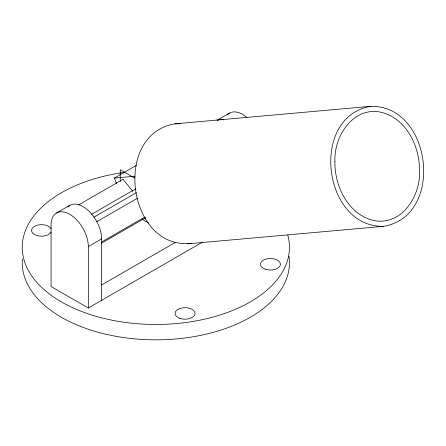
<?xml version="1.0" encoding="UTF-8"?>
<svg xmlns="http://www.w3.org/2000/svg" width="446" height="446" viewBox="0 0 446 446"><rect width="100%" height="100%" fill="white"/><g stroke="black" fill="none" stroke-linecap="round" stroke-linejoin="round"><path stroke-width="0.67" d="M116.662 183.83L114.416 178.043L136.459 165.315M56.519 212.982L69.827 205.299M217.358 120.125L229.506 113.111M78.808 204.786L123.063 179.236L132.785 191.328M91.625 214.292L135.885 188.736M93.933 217.157L136.392 192.639M96.782 221.701L137.446 198.219M88.325 246.554A26.347 15.209 60 0 0 69.693 214.286A26.347 15.209 60 0 0 51.067 225.046L51.067 286.505L88.325 308.019L88.325 246.554L101.632 238.872A26.347 15.209 60 0 0 88.626 210.858A26.347 15.209 60 0 0 67.77 206.938M101.682 241.955L144.744 217.096M101.549 243.159L145.206 217.955M101.632 284.966L175.116 242.54M88.325 308.019L202.222 242.256M191.54 243.287C127.751 250.607 111.79 134.263 174.994 123.821L370.899 106.321C431.884 105.122 445.075 216.165 383.538 226.334L187.632 243.834M370.899 106.321C309.368 116.49 322.553 227.538 383.538 226.334M114.416 178.043L135.16 176.192M144.214 217.966L145.597 217.843M174.994 123.821L180.262 123.765M134.72 178.077L120.258 169.731L120.258 181.555M141.951 219.131L148.579 222.955M101.632 238.872L101.632 300.336M217.458 120.197A26.347 15.209 60 0 1 223.362 119.779M227.449 114.75A26.347 15.209 60 0 1 246.945 117.449M51.106 232.054A9.974 5.759 0 0 1 35.747 235.126A9.974 5.759 0 0 1 35.747 225.743A9.974 5.759 0 0 1 51.106 228.809M287.748 235.025A133.61 77.141 0 0 1 180.569 323.144A133.61 77.141 0 0 1 25.227 263.564A133.61 77.141 0 0 1 124.367 172.368M289.002 256.333A133.61 77.141 0 0 1 158.28 339.83A133.61 77.141 0 0 1 22.378 259.132M334.907 161.38C334.372 186.623 348.917 216.198 375.811 220.881C402.788 224.589 420.494 195.276 419.53 171.281C420.071 146.032 405.525 116.456 378.632 111.773C351.649 108.066 333.942 137.379 334.907 161.38M265.42 269.222A9.974 5.759 0 0 0 280.383 264.238A9.974 5.759 0 0 0 265.42 259.249A9.974 5.759 0 0 0 265.42 269.222M180.061 318.422A9.974 5.759 0 0 0 195.025 313.432A9.974 5.759 0 0 0 180.061 308.448A9.974 5.759 0 0 0 180.061 318.422"/></g></svg>
